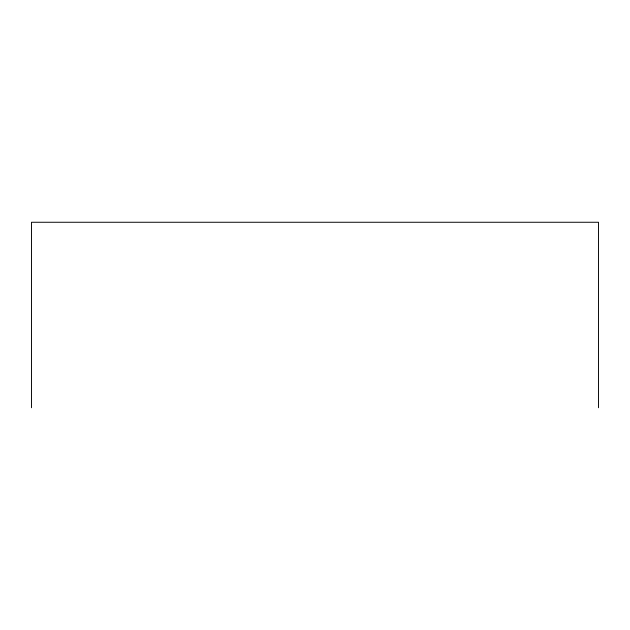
<?xml version="1.0" encoding="UTF-8"?>
<svg xmlns="http://www.w3.org/2000/svg" width="630" height="630" viewBox="0 0 630 630"><rect width="100%" height="100%" fill="white"/><g stroke="black" fill="none" stroke-linecap="round" stroke-linejoin="round"><path stroke-width="0.94" d="M598.5 407.736L598.5 222.264L31.5 222.264L31.5 407.736"/></g></svg>
